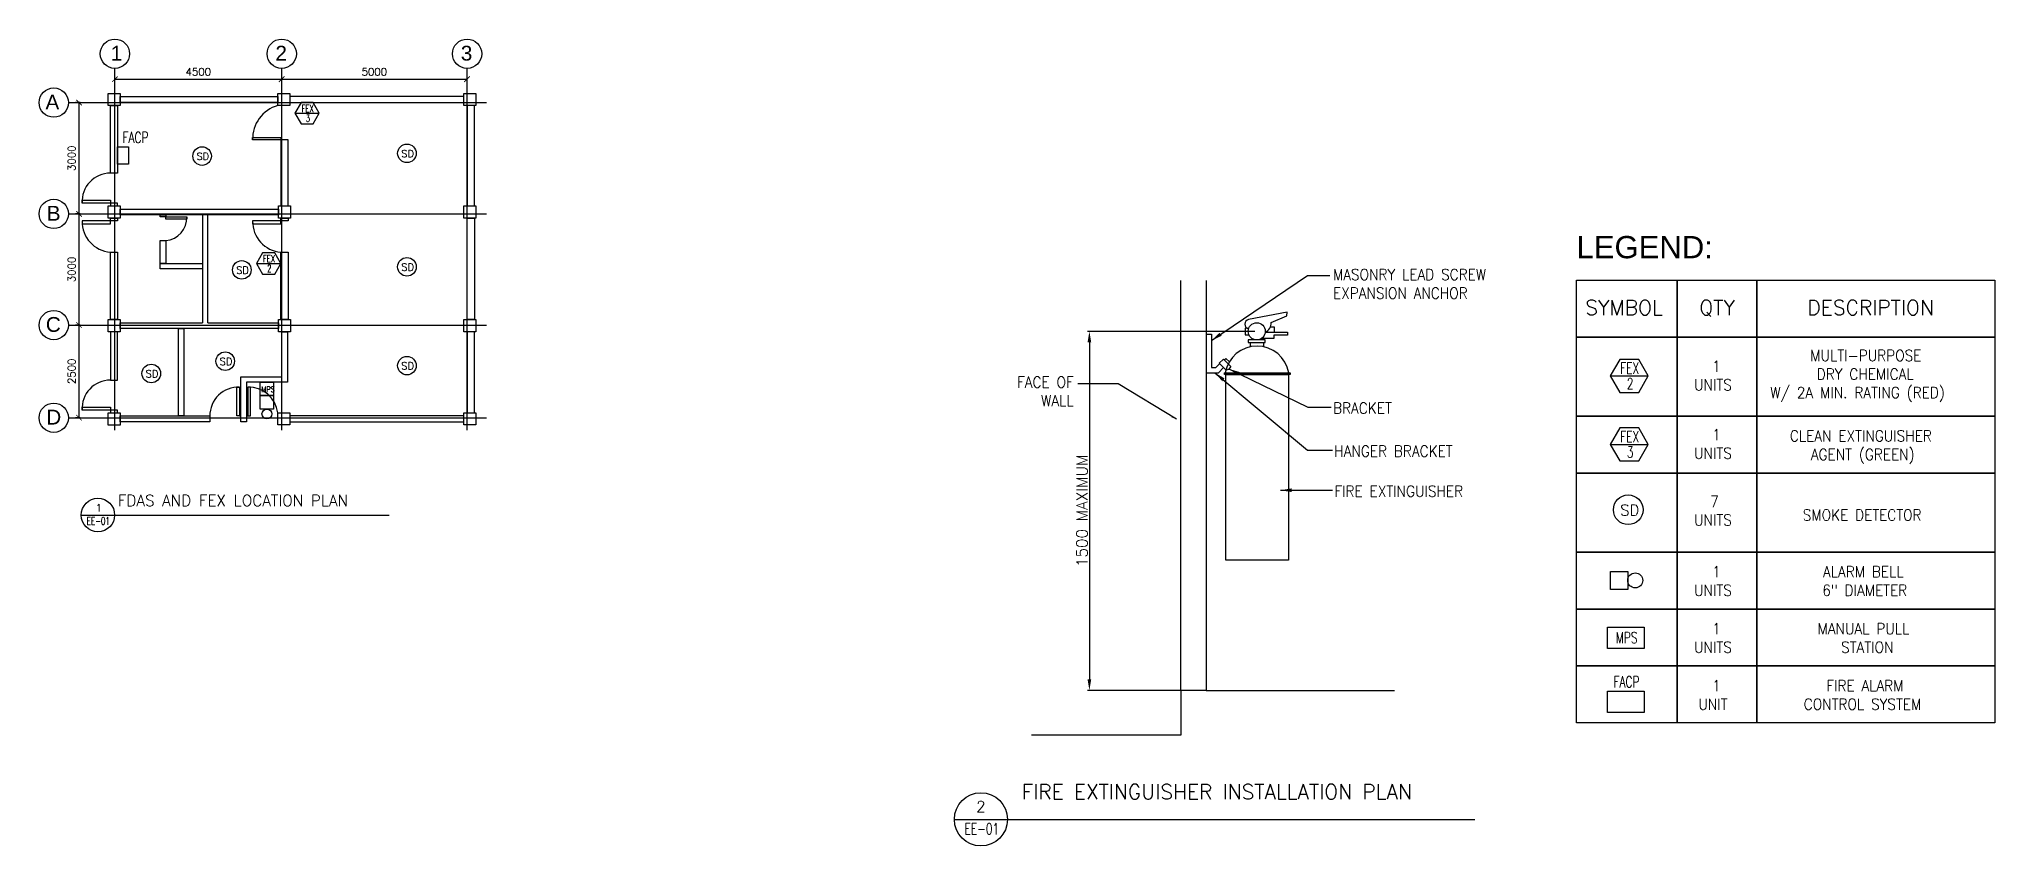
# Model space of a CAD drawing. Header units: inches. Extents: x 25113 to 77871, y -11522 to 10244.
import ezdxf

# ---------------------------------------------------------------- set-up
doc = ezdxf.new("R2010")
doc.units = ezdxf.units.IN
doc.header["$MEASUREMENT"] = 0
doc.layers.get('0').update_dxf_attribs({"true_color": 0xc2ced6})
doc.layers.add('lighting', color=30, linetype='Continuous')
doc.layers.add('PLAN', color=8, linetype='Continuous')
doc.styles.add('RomanS', font='romans.shx')
doc.styles.get("Standard").update_dxf_attribs({"font": 'arial.ttf'})
doc.dimstyles.new('RomanS 100', dxfattribs={"dimscale": 2, "dimtxt": 100, "dimasz": 75, "dimexe": 50, "dimexo": 50, "dimgap": 50, "dimtad": 1, "dimdec": 0, "dimzin": 0, "dimdsep": 46, "dimtxsty": 'RomanS', "dimblk": 'ARCHTICK', "dimcen": 0, "dimclrd": 1, "dimclre": 1, "dimclrt": 2, "dimadec": 0, "dimazin": 0, "dimtfac": 1, "dimtdec": 0, "dimtix": 1, "dimtmove": 0, "dimatfit": 3, "dimfxl": 1, "dimtolj": 1, "dimtzin": 0, "dimarcsym": 0})
doc.dimstyles.get("Standard").update_dxf_attribs({"dimtxt": 0.18, "dimasz": 0.18, "dimexe": 0.18, "dimexo": 0.0625, "dimgap": 0.09, "dimtad": 0, "dimtih": 1, "dimtoh": 1, "dimdec": 4, "dimzin": 0, "dimdsep": 46, "dimtxsty": 'Standard', "dimcen": 0.09, "dimadec": 0, "dimazin": 0, "dimtfac": 1, "dimtdec": 4, "dimtofl": 0, "dimtmove": 0, "dimatfit": 3, "dimfxl": 1, "dimtolj": 1, "dimtzin": 0, "dimarcsym": 0})

# ---------------------------------------------------------------- blocks, each defined once
blk = doc.blocks.new('_ArchTick')
at = {"color": 0, "linetype": 'ByBlock', "const_width": 0.15}
blk.add_lwpolyline([(-0.5, -0.5), (0.5, 0.5)], dxfattribs=at)
blk = doc.blocks.new('*D4')
at = {"layer": 'Defpoints', "color": 0, "transparency": 16777216}
for p in [(27157, 9025), (31657, 9162), (31657, 9025)]:
    blk.add_point(p, dxfattribs=at)
at = {"layer": 'PLAN', "color": 1, "lineweight": -2, "transparency": 16777216}
for p, q in [((27157, 9125), (27157, 9262)), ((27157, 9162), (31657, 9162)), ((31657, 9125), (31657, 9262))]:
    blk.add_line(p, q, dxfattribs=at)
at = {"layer": 'PLAN', "color": 1, "lineweight": -2, "transparency": 16777216, "xscale": 150, "yscale": 150, "zscale": 150, "rotation": 180}
blk.add_blockref('_ArchTick', (27157, 9162), dxfattribs=at)
at = {"layer": 'PLAN', "color": 1, "lineweight": -2, "transparency": 16777216, "xscale": 150, "yscale": 150, "zscale": 150}
blk.add_blockref('_ArchTick', (31657, 9162), dxfattribs=at)
at = {"layer": 'PLAN', "color": 2, "transparency": 16777216, "insert": (29407, 9362), "char_height": 200, "attachment_point": 5, "style": 'RomanS'}
blk.add_mtext('\\A1;4500', dxfattribs=at)
blk = doc.blocks.new('*D5')
at = {"layer": 'Defpoints', "color": 0, "transparency": 16777216}
for p in [(31657, 9025), (36657, 9162), (36657, 9025)]:
    blk.add_point(p, dxfattribs=at)
at = {"layer": 'PLAN', "color": 1, "lineweight": -2, "transparency": 16777216}
for p, q in [((31657, 9125), (31657, 9262)), ((31657, 9162), (36657, 9162)), ((36657, 9125), (36657, 9262))]:
    blk.add_line(p, q, dxfattribs=at)
at = {"layer": 'PLAN', "color": 1, "lineweight": -2, "transparency": 16777216, "xscale": 150, "yscale": 150, "zscale": 150, "rotation": 180}
blk.add_blockref('_ArchTick', (31657, 9162), dxfattribs=at)
at = {"layer": 'PLAN', "color": 1, "lineweight": -2, "transparency": 16777216, "xscale": 150, "yscale": 150, "zscale": 150}
blk.add_blockref('_ArchTick', (36657, 9162), dxfattribs=at)
at = {"layer": 'PLAN', "color": 2, "transparency": 16777216, "insert": (34157, 9362), "char_height": 200, "attachment_point": 5, "style": 'RomanS'}
blk.add_mtext('\\A1;5000', dxfattribs=at)
blk = doc.blocks.new('*D6')
at = {"layer": 'Defpoints', "color": 0, "transparency": 16777216}
for p in [(26191, 2530), (26322, 2530), (26322, 30)]:
    blk.add_point(p, dxfattribs=at)
at = {"layer": 'PLAN', "color": 1, "lineweight": -2, "transparency": 16777216}
for p, q in [((26222, 2530), (26091, 2530)), ((26191, 30), (26191, 2530)), ((26222, 30), (26091, 30))]:
    blk.add_line(p, q, dxfattribs=at)
at = {"layer": 'PLAN', "color": 1, "lineweight": -2, "transparency": 16777216, "xscale": 150, "yscale": 150, "zscale": 150}
for p, rotation in [((26191, 2530), 90), ((26191, 30), 270)]:
    blk.add_blockref('_ArchTick', p, dxfattribs=dict(at, rotation=rotation))
at = {"layer": 'PLAN', "color": 2, "transparency": 16777216, "insert": (25991, 1280), "char_height": 200, "attachment_point": 5, "rotation": 90, "style": 'RomanS'}
blk.add_mtext('\\A1;2500', dxfattribs=at)
blk = doc.blocks.new('*D7')
at = {"layer": 'Defpoints', "color": 0, "transparency": 16777216}
for p in [(26191, 5530), (26322, 5530), (26322, 2530)]:
    blk.add_point(p, dxfattribs=at)
at = {"layer": 'PLAN', "color": 1, "lineweight": -2, "transparency": 16777216}
for p, q in [((26222, 5530), (26091, 5530)), ((26191, 2530), (26191, 5530)), ((26222, 2530), (26091, 2530))]:
    blk.add_line(p, q, dxfattribs=at)
at = {"layer": 'PLAN', "color": 1, "lineweight": -2, "transparency": 16777216, "xscale": 150, "yscale": 150, "zscale": 150}
for p, rotation in [((26191, 5530), 90), ((26191, 2530), 270)]:
    blk.add_blockref('_ArchTick', p, dxfattribs=dict(at, rotation=rotation))
at = {"layer": 'PLAN', "color": 2, "transparency": 16777216, "insert": (25991, 4030), "char_height": 200, "attachment_point": 5, "rotation": 90, "style": 'RomanS'}
blk.add_mtext('\\A1;3000', dxfattribs=at)
blk = doc.blocks.new('*D8')
at = {"layer": 'Defpoints', "color": 0, "transparency": 16777216}
for p in [(26191, 8530), (26322, 8530), (26322, 5530)]:
    blk.add_point(p, dxfattribs=at)
at = {"layer": 'PLAN', "color": 1, "lineweight": -2, "transparency": 16777216}
for p, q in [((26222, 8530), (26091, 8530)), ((26191, 5530), (26191, 8530)), ((26222, 5530), (26091, 5530))]:
    blk.add_line(p, q, dxfattribs=at)
at = {"layer": 'PLAN', "color": 1, "lineweight": -2, "transparency": 16777216, "xscale": 150, "yscale": 150, "zscale": 150}
for p, rotation in [((26191, 8530), 90), ((26191, 5530), 270)]:
    blk.add_blockref('_ArchTick', p, dxfattribs=dict(at, rotation=rotation))
at = {"layer": 'PLAN', "color": 2, "transparency": 16777216, "insert": (25991, 7030), "char_height": 200, "attachment_point": 5, "rotation": 90, "style": 'RomanS'}
blk.add_mtext('\\A1;3000', dxfattribs=at)
blk = doc.blocks.new('*D14')
at = {"layer": 'Defpoints', "color": 0, "transparency": 16777216}
for p in [(57960, 2360), (53445, -7326), (54130, -7326)]:
    blk.add_point(p, dxfattribs=at)
at = {"layer": 'lighting', "color": 1, "lineweight": -2, "transparency": 16777216}
for p, q in [((57910, 2360), (53395, 2360)), ((53445, 2060), (53445, -7026)), ((54080, -7326), (53395, -7326))]:
    blk.add_line(p, q, dxfattribs=at)
at = {"layer": 'lighting', "color": 1, "transparency": 16777216}
for points in [[(53395, 2060), (53495, 2060), (53445, 2360)], [(53395, -7026), (53495, -7026), (53445, -7326)]]:
    blk.add_solid(points, dxfattribs=at)
at = {"layer": 'lighting', "color": 2, "transparency": 16777216, "insert": (53245, -2483), "char_height": 100, "attachment_point": 5, "rotation": 90, "style": 'RomanS'}
blk.add_mtext('\\A1;{\\H3.0001x;1500 MAXIMUM}', dxfattribs=at)
blk = doc.blocks.new('NMM')
at = {"layer": 'lighting', "color": 1}
blk.add_lwpolyline([(436782, 196044), (436526, 196488), (436013, 196488), (435757, 196044), (436013, 195600), (436526, 195600)], close=True, dxfattribs=at)
blk.add_lwpolyline([(435757, 196044), (436782, 196044)], dxfattribs=at)
at = {"layer": 'lighting', "color": 2, "char_height": 300.01, "attachment_point": 1}
for s, insert in [('\\pi80.926;{\\Fromans|c0;\\W0.7;FEX}', (435942, 196402)), ('\\pi260.93;{\\Fromans|c0;\\W0.7;2}', (435942, 195985))]:
    blk.add_mtext_dynamic_manual_height_columns(s, width=661.86, gutter_width=1, heights=[0], dxfattribs=dict(at, insert=insert))
blk = doc.blocks.new('SD1')
at = {"layer": 'lighting'}
blk.add_circle((410232, 210694), 385, dxfattribs=at)
at = {"layer": 'lighting', "color": 2, "insert": (409776, 210833), "char_height": 300, "attachment_point": 1}
blk.add_mtext_dynamic_manual_height_columns('\\pi223.44;{\\Fromans|c0;SD}', width=946.88, gutter_width=1, heights=[0], dxfattribs=at)

msp = doc.modelspace()

# ---------------------------------------------------------------- linework, layer by layer
at = {"color": 1}
for points in [[(26248.8, -2596.1), (34556.6, -2596.1)], [(49803.6, -10805.5), (63838.6, -10805.5)]]:
    msp.add_lwpolyline(points, dxfattribs=at)
for centre, radius in [((26700, -2596.1), 451.2), ((50519.8, -10805.5), 716.2)]:
    msp.add_circle(centre, radius, dxfattribs=at)
at = {"layer": 'lighting', "color": 1}
for points in [[(32671.3, 8245.6), (32507.3, 8529.8), (32179.1, 8529.8), (32015, 8245.6), (32179.1, 7961.4), (32507.3, 7961.4)], [(66584.5, 3736.2), (69299.5, 3736.2), (69299.5, 2198.8), (66584.5, 2198.8)], [(69299.5, 3736.2), (71445.9, 3736.2), (71445.9, 2198.8), (69299.5, 2198.8)], [(71445.9, 3736.2), (77871.2, 3736.2), (77871.2, 2198.8), (71445.9, 2198.8)], [(66584.5, 2198.8), (69299.5, 2198.8), (69299.5, 71.2), (66584.5, 71.2)], [(69299.5, 2198.8), (71445.9, 2198.8), (71445.9, 71.2), (69299.5, 71.2)], [(71445.9, 2198.8), (77871.2, 2198.8), (77871.2, 71.2), (71445.9, 71.2)], [(66584.5, 71.2), (69299.5, 71.2), (69299.5, -1466.2), (66584.5, -1466.2)], [(69299.5, 71.2), (71445.9, 71.2), (71445.9, -1466.2), (69299.5, -1466.2)], [(71445.9, 71.2), (77871.2, 71.2), (77871.2, -1466.2), (71445.9, -1466.2)], [(68521, -689.4), (68264.6, -245.3), (67751.9, -245.3), (67495.5, -689.4), (67751.9, -1133.4), (68264.6, -1133.4)], [(66584.5, -1466.2), (69299.5, -1466.2), (69299.5, -3593.8), (66584.5, -3593.8)], [(69299.5, -1466.2), (71445.9, -1466.2), (71445.9, -3593.8), (69299.5, -3593.8)], [(71445.9, -1466.2), (77871.2, -1466.2), (77871.2, -3593.8), (71445.9, -3593.8)], [(66584.5, -3593.8), (69299.5, -3593.8), (69299.5, -5131.2), (66584.5, -5131.2)], [(69299.5, -3593.8), (71445.9, -3593.8), (71445.9, -5131.2), (69299.5, -5131.2)], [(71445.9, -3593.8), (77871.2, -3593.8), (77871.2, -5131.2), (71445.9, -5131.2)], [(66584.5, -5131.2), (69299.5, -5131.2), (69299.5, -6668.5), (66584.5, -6668.5)], [(69299.5, -5131.2), (71445.9, -5131.2), (71445.9, -6668.5), (69299.5, -6668.5)], [(71445.9, -5131.2), (77871.2, -5131.2), (77871.2, -6668.5), (71445.9, -6668.5)], [(66584.5, -6668.5), (69299.5, -6668.5), (69299.5, -8205.9), (66584.5, -8205.9)], [(69299.5, -6668.5), (71445.9, -6668.5), (71445.9, -8205.9), (69299.5, -8205.9)], [(71445.9, -6668.5), (77871.2, -6668.5), (77871.2, -8205.9), (71445.9, -8205.9)]]:
    msp.add_lwpolyline(points, close=True, dxfattribs=at)
for points in [[(32015, 8245.6), (32671.3, 8245.6)], [(67495.5, -689.4), (68521, -689.4)]]:
    msp.add_lwpolyline(points, dxfattribs=at)
at = {"layer": 'lighting'}
for points in [[(27523.9, 7341.5), (27523.9, 6873.3), (27230.2, 6873.3), (27230.2, 7341.5)], [(31436.8, 987.1), (31436.8, 625.1), (31078.7, 625.1), (31078.7, 987.1)], [(31436.8, 625.1), (31436.8, 263.2), (31078.7, 263.2), (31078.7, 625.1)], [(67503, -4115.1), (67965.8, -4115.1), (67965.8, -4602.5), (67503, -4602.5)], [(67425, -5620.1), (68407.8, -5620.1), (68407.8, -6194.8), (67425, -6194.8)], [(67425, -7345.3), (68407.8, -7345.3), (68407.8, -7920), (67425, -7920)]]:
    msp.add_lwpolyline(points, close=True, dxfattribs=at)
for centre, radius in [((31257.7, 130.1), 133.1), ((67979.8, -2452.6), 400), ((68168.8, -4358.8), 203)]:
    msp.add_circle(centre, radius, dxfattribs=at)
at = {"layer": 'PLAN'}
for p, q in [((27156.8, -306.6), (27156.8, 9452.7)), ((31657.3, -306.6), (31657.3, 9452.7)), ((36657, -306.6), (36657, 9452.7)), ((25904.3, 8529.8), (37177.6, 8529.8)), ((25904.3, 5529.6), (37177.6, 5529.6)), ((25904.3, 2529.6), (37177.6, 2529.6)), ((25904.3, 29.6), (37177.6, 29.6))]:
    msp.add_line(p, q, dxfattribs=at)
for points in [[(26972.5, 8778.1), (27298.3, 8778.1), (27298.3, 8452.5), (26972.5, 8452.5)], [(27035.5, 8452.5), (27230.2, 8452.5), (27230.2, 6630.2), (27035.5, 6630.2)], [(27298.3, 8698.1), (31553.1, 8698.1), (31553.1, 8535.3), (27298.3, 8535.3)], [(31553.1, 8779.5), (31878.9, 8779.5), (31878.9, 8453.9), (31553.1, 8453.9)], [(36568.4, 8698.1), (31878.9, 8698.1), (31878.9, 8535.3), (36568.4, 8535.3)], [(36568.4, 8779.5), (36894.2, 8779.5), (36894.2, 8453.9), (36568.4, 8453.9)], [(36660, 5742), (36854.7, 5742), (36854.7, 8453.9), (36660, 8453.9)], [(31635.7, 7522.6), (30873.7, 7522.6), (30873.7, 7587.8), (31635.7, 7587.8)], [(31635.7, 5742), (31830.4, 5742), (31830.4, 7522.6), (31635.7, 7522.6)], [(27035.5, 5821.7), (26271.6, 5821.7), (26271.6, 5894.7), (27035.5, 5894.7)], [(27035.5, 5742), (27230.2, 5742), (27230.2, 5821.7), (27035.5, 5821.7)], [(27035.5, 5336.7), (26271.6, 5336.7), (26271.6, 5263.6), (27035.5, 5263.6)], [(26972.5, 5742), (27298.3, 5742), (27298.3, 5416.4), (26972.5, 5416.4)], [(27035.5, 5416.4), (27230.2, 5416.4), (27230.2, 5336.7), (27035.5, 5336.7)], [(28382.9, 5505.1), (28531.1, 5505.1), (28531.1, 5451.9), (28382.9, 5451.9)], [(28531.1, 5451.9), (29095.4, 5451.9), (29095.4, 5390.5), (28531.1, 5390.5)], [(31635.7, 5336.7), (30871.8, 5336.7), (30871.8, 5263.6), (31635.7, 5263.6)], [(31572.6, 5742), (31898.4, 5742), (31898.4, 5416.4), (31572.6, 5416.4)], [(31635.7, 5416.4), (31830.4, 5416.4), (31830.4, 5336.7), (31635.7, 5336.7)], [(36568.4, 5742), (36894.2, 5742), (36894.2, 5416.4), (36568.4, 5416.4)], [(36660, 5416.4), (36854.7, 5416.4), (36854.7, 2674.8), (36660, 2674.8)], [(28382.9, 4808.8), (28531.1, 4808.8), (28531.1, 4193.8), (28382.9, 4193.8)], [(27035.5, 4497.1), (27230.2, 4497.1), (27230.2, 2674.8), (27035.5, 2674.8)], [(31635.7, 4497.1), (31830.4, 4497.1), (31830.4, 2674.8), (31635.7, 2674.8)], [(28382.9, 4045.6), (28382.9, 4193.8), (29517.6, 4193.8), (29517.6, 4045.6)], [(26972.5, 2674.8), (27298.3, 2674.8), (27298.3, 2349.2), (26972.5, 2349.2)], [(31572.6, 2674.8), (31898.4, 2674.8), (31898.4, 2349.2), (31572.6, 2349.2)], [(36568.4, 2674.8), (36894.2, 2674.8), (36894.2, 2349.2), (36568.4, 2349.2)], [(27035.5, 1046.9), (27230.2, 1046.9), (27230.2, 2349.2), (27035.5, 2349.2)], [(28872.1, 2437.9), (29020.3, 2437.9), (29020.3, 77.8), (28872.1, 77.8)], [(31809.5, 987.1), (30705.9, 987.1), (30705.9, -85.1), (30557.8, -85.1), (30557.8, 1135.2), (31661.4, 1135.2), (31661.4, 2349.2), (31809.5, 2349.2)], [(36660, 159.1), (36854.7, 159.1), (36854.7, 2349.2), (36660, 2349.2)], [(57729.9, 2056.8), (58189.4, 2056.8), (58189.4, 2129.1), (57729.9, 2129.1)], [(56947.4, 1505.5), (57059.8, 1613.4), (57257.9, 1407), (57196.3, 1330.9), (57136.7, 1312.1)], [(58865.3, 1195.5), (57087.8, 1195.5), (57087.8, 1243.4), (58865.3, 1243.4)], [(57126.6, 1195.5), (58816.8, 1195.5), (58816.8, -3811.1), (57126.6, -3811.1)], [(30519.8, 78), (30450.8, 78), (30450.8, 852.3), (30519.8, 852.3)], [(30743.9, 78), (30812.9, 78), (30812.9, 852.3), (30743.9, 852.3)], [(27035.5, 237.4), (26271.6, 237.4), (26271.6, 310.5), (27035.5, 310.5)], [(26972.5, 157.7), (27298.3, 157.7), (27298.3, -167.9), (26972.5, -167.9)], [(27035.5, 157.7), (27230.2, 157.7), (27230.2, 237.4), (27035.5, 237.4)], [(27298.3, 77.8), (29719.3, 77.8), (29719.3, -85.1), (27298.3, -85.1)], [(31553.1, 159.1), (31878.9, 159.1), (31878.9, -166.4), (31553.1, -166.4)], [(36568.4, 77.8), (31878.9, 77.8), (31878.9, -85.1), (36568.4, -85.1)], [(36568.4, 159.1), (36894.2, 159.1), (36894.2, -166.4), (36568.4, -166.4)]]:
    msp.add_lwpolyline(points, close=True, dxfattribs=at)
for points in [[(29517.6, 5505.1), (27298.3, 5505.1), (27298.3, 5653.3), (31572.6, 5653.3), (31572.6, 5505.1), (29665.7, 5505.1)], [(29665.7, 2586.1), (29665.7, 5505.1), (29517.6, 5505.1), (29517.6, 2586.1)], [(55907.9, -7326.1), (55907.9, 3730.1)], [(56598.5, 3730.1), (56598.5, -7326.1)], [(29665.7, 2586.1), (31572.6, 2586.1), (31572.6, 2437.9), (27298.3, 2437.9), (27298.3, 2586.1), (29517.6, 2586.1)], [(56598.5, 2283), (56737.7, 2283), (56737.7, 1383.1), (56854.5, 1383.1)], [(57711.9, 2441.1), (57643.6, 2441.1), (57643.6, 2264.1), (57749.5, 2264.1)], [(58189.9, 2340.9), (58789, 2340.9), (58789, 2255), (58420.6, 2255), (58420.6, 2162.2), (58078.8, 2162.2)], [(58329.6, 2479.3), (58429.5, 2479.3), (58429.5, 2340.9)], [(57082.6, 1589.7), (57128.9, 1630.2), (57221.9, 1540.3)], [(57788.5, 1942.7), (57788.5, 2056.8), (58138.9, 2056.8), (58138.9, 1944.1)], [(56598.5, 1244.6), (56925.7, 1244.6)], [(56854.5, 1383.1), (56963.1, 1489.4)], [(56925.7, 1244.6), (57067.2, 1383.1)], [(30519.8, 78), (30557.8, 78)], [(30705.9, 78), (30743.9, 78)], [(55907.9, -7326.1), (55907.9, -8532.4), (51880.7, -8532.4)], [(56598.5, -7326.1), (53466.3, -7326.1)], [(56598.5, -7326.1), (61678.7, -7326.1)]]:
    msp.add_lwpolyline(points, dxfattribs=at)
msp.add_lwpolyline([(58344.1, 2595.9), (58772.7, 2782.4), (58776.4, 2874.7), (57739.9, 2677.2, 0.8280181), (57740.1, 2432.2, -0.047394)], format="xyb", dxfattribs=at)
for centre, radius in [((27156.8, 9848.1), 395.5), ((31657.3, 9848.1), 395.5), ((36657, 9848.1), 395.5), ((25508.8, 8529.8), 395.5), ((25508.8, 5529.6), 395.5), ((25508.8, 2529.6), 395.5), ((57959.7, 2360.2), 231.1), ((25508.8, 29.6), 395.5)]:
    msp.add_circle(centre, radius, dxfattribs=at)
for centre, radius, start, end in [((31807, 7555.2), 933.9, 105.77855, 181.99985), ((27042.7, 5858.2), 772, 90.53679, 182.71152), ((27096.8, 5320.2), 825.4, 178.85429, 265.74349), ((28481.8, 5421.2), 614.4, 274.60184, 2.86415), ((31697, 5320.2), 825.4, 178.85429, 265.74349), ((58104.8, 2566.5), 241.1, 290.68301, 7.00845), ((57967, 1091.3), 869.9, 10.06554, 169.93446), ((27042.7, 274), 772, 90.53679, 182.71152), ((30485.3, 87.1), 766, 87.41859, 180.69741), ((30769.4, 63.2), 789.6, 6.98038, 91.84694)]:
    msp.add_arc(centre, radius, start, end, dxfattribs=at)

# ---------------------------------------------------------------- block references
at = {"xscale": 0.6400000000000001, "yscale": 0.6400000000000001, "zscale": 0.6400000000000001}
msp.add_blockref('NMM', (-247905, -121278.5), dxfattribs=at)
msp.add_blockref('NMM', (-368261.3, -194885.7))
at = {"layer": 'lighting', "xscale": 0.65, "yscale": 0.65, "zscale": 0.65}
for p in [(-231615.6, -129789.5), (-237140.5, -129862.6), (-236070, -132933.5), (-231615.6, -132850.9), (-236516.6, -135396.6), (-231615.6, -135516), (-238511.9, -135729)]:
    msp.add_blockref('SD1', p, dxfattribs=at)

# ---------------------------------------------------------------- texts
at = {"layer": 'lighting', "color": 2}
for s, width, insert, char_height, attachment_point in [('\\pi170.93;{\\Fromans|c0;\\W0.7;FEX}', 661.861, (32022.1, 8467.2), 192.004, 1), ('\\pi286.13;{\\Fromans|c0;\\W0.7;3}', 661.861, (32022.1, 8200.5), 192.004, 1), ('{\\Fromans|c0;\\W0.7;FACP}', 2266.339, (27361, 7741.6), 300, 1), ('LEGEND:', 18320.375, (66584.5, 4931.7), 600, 1), ('{\\Fromans|c0;\\W0.9;MASONRY LEAD SCREW\\PEXPANSION ANCHOR}', 7170.137, (60016.6, 4040.7), 300, 1), ('\\pi-792.88;{\\Fromans|c0;SYMBOL}', 661.861, (67613.1, 3200.6), 400, 1), ('\\pi-164.31;{\\Fromans|c0;QTY}', 661.861, (70060.6, 3200.6), 400, 1), ('\\pi-1488.1;{\\Fromans|c0;DESCRIPTION}', 661.861, (74302.4, 3200.6), 400, 1), ('\\pi1282;{\\Fromans|c0;\\W0.9;MULTI-PURPOSE\\P\\pi1455.6;DRY CHEMICAL\\P\\pi202;W/ 2A MIN. RATING (RED)}', 5816.974, (71609.1, 1856.6), 300.006, 1), ('{\\Fromans|c0;\\W0.9;FACE OF\\PWALL}', 7170.137, (53021.9, 1139.8), 300, 3), ('\\pi298.79;{\\Fromans|c0;\\W0.9;1\\P\\pi-189.79;UNITS}', 661.861, (69946.8, 1568), 300.006, 1), ('\\pi139.1;{\\Fromans|c0;\\W0.7;MPS}', 568.196, (30972.8, 872.5), 150, 1), ('{\\Fromans|c0;\\W0.9;BRACKET}', 7170.137, (60016.6, 440.2), 300, 1), ('\\pi80.926;{\\Fromans|c0;\\W0.7;FEX}', 661.861, (67680.7, -331.2), 300.006, 1), ('\\pi298.79;{\\Fromans|c0;\\W0.9;1\\P\\pi-189.79;UNITS}', 661.861, (69946.8, -279.4), 300.006, 1), ('\\pi430.89;{\\Fromans|c0;\\W0.9;CLEAN EXTINGUISHER\\P\\pi996.61;AGENT (GREEN)}', 5104.721, (71910.4, -311.5), 300.006, 1), ('{\\Fromans|c0;\\W0.9;HANGER BRACKET}', 7170.137, (60050.8, -722.3), 300, 1), ('\\pi260.93;{\\Fromans|c0;\\W0.7;3}', 661.861, (67680.7, -747.8), 300.006, 1), ('{\\Fromans|c0;FDAS AND FEX LOCATION PLAN}', 20539.547, (27237, -2054.1), 300, 1), ('{\\Fromans|c0;\\W0.9;FIRE EXTINGUISHER}', 7170.137, (60054.5, -1804), 300, 1), ('\\pi240.93;{\\Fromans|c0;\\W0.9;7\\P\\pi-189.79;UNITS}', 661.861, (69946.8, -2079.4), 300.006, 1), ('{\\Fromans|c0;1}', 20539.547, (26636.2, -2301.6), 200, 1), ('\\pi229.69;{\\Fromans|c0;SD}', 946.88, (67535.3, -2316.8), 292.5, 1), ('\\pi778.04;{\\Fromans|c0;\\W0.9;SMOKE DETECTOR}', 5104.721, (71910.4, -2445.1), 300.006, 1), ('{\\Fromans|c0;\\W0.7;EE-01}', 20539.547, (26397, -2656.2), 200, 1), ('\\pi298.79;{\\Fromans|c0;\\W0.9;1\\P\\pi-189.79;UNITS}', 661.861, (69946.8, -3976.5), 300.006, 1), ('\\pi1324.5;{\\Fromans|c0;\\W0.9;ALARM BELL\\P\\pi1305.2;6" DIAMETER}', 5104.721, (71910.4, -3976.5), 300.006, 1), ('\\pi40.925;{\\Fromans|c0;\\W0.7;MPS}', 661.861, (67605.3, -5753.5), 300.006, 1), ('\\pi298.79;{\\Fromans|c0;\\W0.9;1\\P\\pi-189.79;UNITS}', 661.861, (69946.8, -5513.9), 300.006, 1), ('\\pi1176.6;{\\Fromans|c0;\\W0.9;MANUAL PULL\\P\\pi1813.1;STATION}', 5104.721, (71910.4, -5513.9), 300.006, 1), ('\\pi-24.076;{\\Fromans|c0;\\W0.7;FACP}', 661.861, (67605.3, -6945.2), 300.006, 1), ('\\pi298.79;{\\Fromans|c0;\\W0.9;1\\P\\pi-74.077;UNIT}', 661.861, (69946.8, -7051.2), 300.006, 1), ('\\pi1414.5;{\\Fromans|c0;\\W0.9;FIRE ALARM\\P\\pi803.75;CONTROL SYSTEM}', 5104.721, (71910.4, -7051.2), 300.006, 1), ('{\\Fromans|c0;FIRE EXTINGUISHER INSTALLATION PLAN}', 18320.375, (51619.4, -9860.7), 400.002, 1), ('{\\Fromans|c0;2}', 20539.547, (50389.2, -10312.8), 300, 1), ('{\\Fromans|c0;\\W0.7;EE-01}', 20539.547, (50074.5, -10912.5), 300, 1)]:
    msp.add_mtext_dynamic_manual_height_columns(s, width=width, gutter_width=1, heights=[0], dxfattribs=dict(at, insert=insert, char_height=char_height, attachment_point=attachment_point))
at = {"layer": 'PLAN', "char_height": 400, "attachment_point": 1}
for s, insert in [('\\pi258.46;1', (26787.4, 10064.1)), ('\\pi199.66;2', (31287.9, 10064.1)), ('\\pi201.16;3', (36287.6, 10064.1)), ('\\pi145.36;A', (25139.4, 8745.7)), ('\\pi181.11;B', (25139.4, 5745.5)), ('\\pi155.32;C', (25139.4, 2745.5)), ('\\pi166.78;D', (25139.4, 245.5))]:
    msp.add_mtext_dynamic_manual_height_columns(s, width=664.258, gutter_width=1, heights=[0], dxfattribs=dict(at, insert=insert))

# ---------------------------------------------------------------- dimensions: what is measured, and where the dimension line sits
at = {"layer": 'lighting'}
dim = msp.add_linear_dim(base=(53445.2, -7326.1), p1=(57959.7, 2360.2), p2=(54130.3, -7326.1), angle=90, text='{\\H3.0001x;1500 MAXIMUM}', dimstyle='RomanS 100', override={"dimscale": 1, "dimasz": 300, "dimsah": 1}, dxfattribs=at)
dim.commit()
dim.dimension.update_dxf_attribs({"geometry": '*D14', "text_midpoint": (53245.2, -2483)})
at = {"layer": 'PLAN'}
for base, p1, p2, picture, middle in [((31657.2986, 9162.1044), (27156.8179, 9025.466), (31657.2986, 9025.466), '*D4', (29407.0583, 9362.1044)), ((36657, 9162.1), (31657.3, 9025.5), (36657, 9025.5), '*D5', (34157.2, 9362.1))]:
    dim = msp.add_linear_dim(base=base, p1=p1, p2=p2, dimstyle='RomanS 100', dxfattribs=at)
    dim.commit()
    dim.dimension.update_dxf_attribs({"geometry": picture, "text_midpoint": middle})
for base, p1, p2, picture, middle in [((26191.2, 8529.8), (26322.1, 5529.6), (26322.1, 8529.8), '*D8', (25991.2, 7029.7)), ((26191.2, 5529.6), (26322.1, 2529.6), (26322.1, 5529.6), '*D7', (25991.2, 4029.6)), ((26191.2, 2529.6), (26322.1, 29.6), (26322.1, 2529.6), '*D6', (25991.2, 1279.6))]:
    dim = msp.add_linear_dim(base=base, p1=p1, p2=p2, angle=90, dimstyle='RomanS 100', dxfattribs=at)
    dim.commit()
    dim.dimension.update_dxf_attribs({"geometry": picture, "text_midpoint": middle})

# ---------------------------------------------------------------- leaders
at = {"layer": 'lighting', "color": 1}
for points, override in [([(56737.7, 2112.7), (59330.6, 3866.9), (59928.5, 3866.9)], {"dimasz": 300, "dimgap": 0.09, "dimtad": 0}), ([(56828.5, 1244.6), (59328.1, -845.4), (60000.8, -845.4)], {"dimasz": 300}), ([(57209.2, 1346.8), (59336.3, 317), (59966.7, 317)], {"dimasz": 300}), ([(58601.2, -1927.2), (60004.6, -1927.2)], {"dimasz": 300})]:
    msp.add_leader(points, dimstyle='Standard', override=override, dxfattribs=at)
at = {"layer": 'lighting'}
msp.add_leader([(55798.6, -13.2), (54218.3, 945.5), (53129.8, 945.5)], dimstyle='RomanS 100', override={"dimgap": 50, "dimtad": 0}, dxfattribs=at)

doc.saveas('drawing.dxf')
